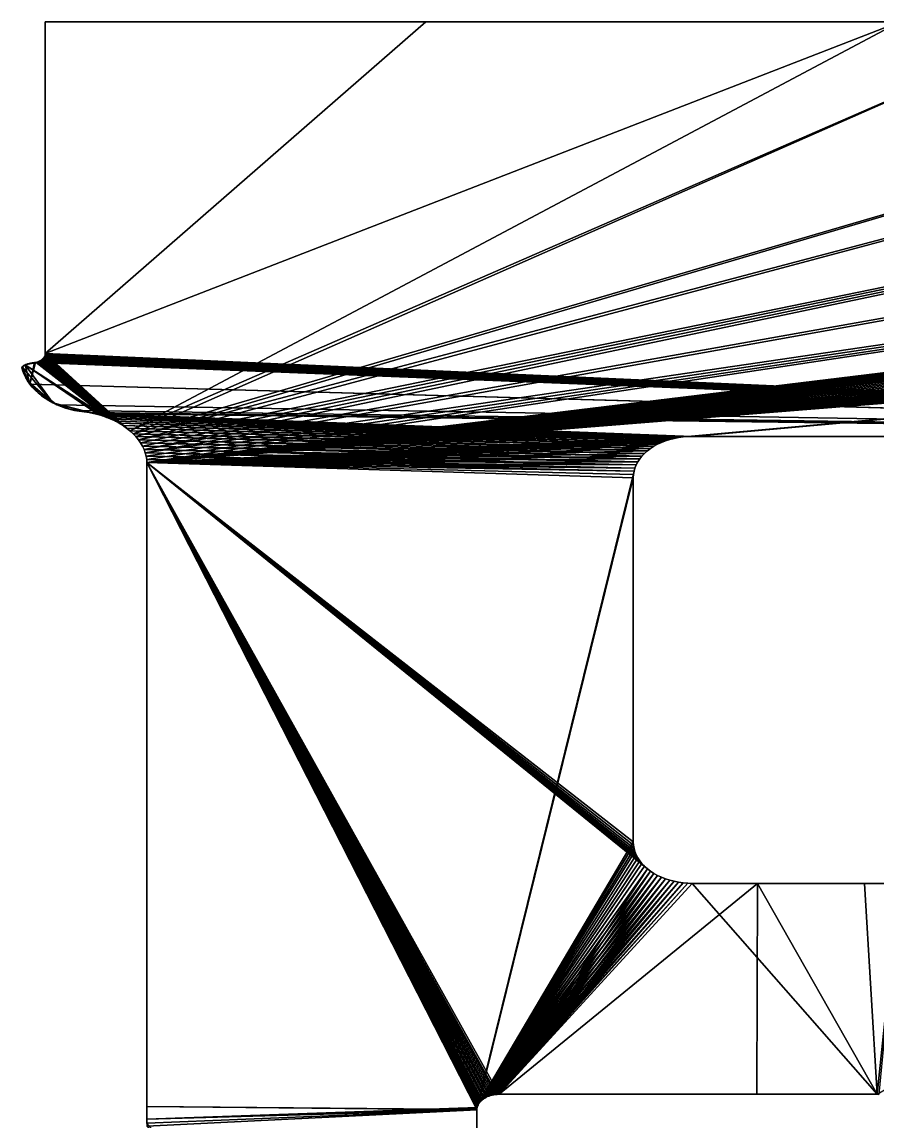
# Model space of a CAD drawing. Extents: x -56 to 56, y -42 to 42.
# Drawn here: x -26.72 to 0.01, y 8.03 to 42.4 of the extents above; entities that cross this region are included whole.
import ezdxf

# ---------------------------------------------------------------- set-up
doc = ezdxf.new("R2010")
doc.units = 0

msp = doc.modelspace()

# ---------------------------------------------------------------- linework, layer by layer
for points in [[(-14.102, 42.4, 13), (-25.993, 42.4, 13), (-25.993, 42.4, 16)], [(-14.102, 42.4, 13), (-25.993, 42.4, 16), (-14.102, 42.4, 16)], [(-25.993, 42.4, 16), (-25.993, 42.4, 13), (-25.993, 32.032, 13)], [(-25.993, 42.4, 16), (-25.993, 32.032, 13), (-25.993, 32.032, 16)], [(-25.993, 32.032, 13), (-25.993, 42.4, 13), (-14.102, 42.4, 13)], [(-25.993, 32.032, 13), (-14.102, 42.4, 13), (0.718, 42.4, 13)], [(32.467, 29.437, 13), (-25.993, 32.032, 13), (0.718, 42.4, 13)], [(-14.102, 42.4, 16), (-25.993, 42.4, 16), (-25.993, 32.032, 16)], [(0.718, 42.4, 16), (-14.102, 42.4, 16), (-25.993, 32.032, 16)], [(0.718, 42.4, 16), (-25.993, 32.032, 16), (-23.347, 29.613, 16)], [(5.998, 42.4, 16), (0.718, 42.4, 16), (-23.347, 29.613, 16)], [(5.998, 42.4, 16), (-23.347, 29.613, 16), (-23.25, 29.524, 16)], [(20.818, 42.4, 16), (5.998, 42.4, 16), (-23.25, 29.524, 16)], [(20.818, 42.4, 16), (-23.25, 29.524, 16), (-23.163, 29.431, 16)], [(25.843, 42.4, 16), (20.818, 42.4, 16), (-23.163, 29.431, 16)], [(25.843, 42.4, 16), (-23.163, 29.431, 16), (-23.084, 29.334, 16)], [(40.663, 42.4, 16), (25.843, 42.4, 16), (-23.084, 29.334, 16)], [(40.663, 42.4, 16), (-23.084, 29.334, 16), (-23.015, 29.235, 16)], [(40.663, 42.4, 16), (-23.015, 29.235, 16), (-22.955, 29.134, 16)], [(40.663, 42.4, 16), (-22.955, 29.134, 16), (-22.906, 29.031, 16)], [(51.718, 42.314, 16), (40.663, 42.4, 16), (-22.906, 29.031, 16)], [(51.718, 42.314, 16), (-22.906, 29.031, 16), (-22.868, 28.928, 16)], [(55.4, 40.436, 16), (51.718, 42.314, 16), (-22.868, 28.928, 16)], [(-14.102, 42.4, 16), (0.718, 42.4, 16), (0.718, 42.4, 13)], [(-14.102, 42.4, 16), (0.718, 42.4, 13), (-14.102, 42.4, 13)], [(55.4, 40.436, 16), (-22.868, 28.928, 16), (-22.84, 28.824, 16)], [(55.4, 40.436, 16), (-22.84, 28.824, 16), (-22.823, 28.72, 16)], [(55.4, 40.436, 16), (-22.823, 28.72, 16), (-22.818, 28.618, 16)], [(49.553, 37.443, 16), (55.4, 40.436, 16), (-22.818, 28.618, 16)], [(49.407, 37.421, 16), (49.553, 37.443, 16), (-22.818, 28.618, 16)], [(49.265, 37.385, 16), (49.407, 37.421, 16), (-22.818, 28.618, 16)], [(49.126, 37.336, 16), (49.265, 37.385, 16), (-22.818, 28.618, 16)], [(48.993, 37.273, 16), (49.126, 37.336, 16), (-22.818, 28.618, 16)], [(48.867, 37.197, 16), (48.993, 37.273, 16), (-22.818, 28.618, 16)], [(48.748, 37.11, 16), (48.867, 37.197, 16), (-22.818, 28.618, 16)], [(48.639, 37.011, 16), (48.748, 37.11, 16), (-22.818, 28.618, 16)], [(48.54, 36.902, 16), (48.639, 37.011, 16), (-22.818, 28.618, 16)], [(48.453, 36.783, 16), (48.54, 36.902, 16), (-22.818, 28.618, 16)], [(48.377, 36.657, 16), (48.453, 36.783, 16), (-22.818, 28.618, 16)], [(48.314, 36.524, 16), (48.377, 36.657, 16), (-22.818, 28.618, 16)], [(48.265, 36.385, 16), (48.314, 36.524, 16), (-22.818, 28.618, 16)], [(48.229, 36.243, 16), (48.265, 36.385, 16), (-22.818, 28.618, 16)], [(48.207, 36.097, 16), (48.229, 36.243, 16), (-22.818, 28.618, 16)], [(48.2, 35.95, 16), (48.207, 36.097, 16), (-22.818, 28.618, 16)], [(48.207, 35.803, 16), (48.2, 35.95, 16), (-22.818, 28.618, 16)], [(48.229, 35.657, 16), (48.207, 35.803, 16), (-22.818, 28.618, 16)], [(48.265, 35.515, 16), (48.229, 35.657, 16), (-22.818, 28.618, 16)], [(48.314, 35.376, 16), (48.265, 35.515, 16), (-22.818, 28.618, 16)], [(48.377, 35.243, 16), (48.314, 35.376, 16), (-22.818, 28.618, 16)], [(48.453, 35.117, 16), (48.377, 35.243, 16), (-22.818, 28.618, 16)], [(48.54, 34.998, 16), (48.453, 35.117, 16), (-22.818, 28.618, 16)], [(48.639, 34.889, 16), (48.54, 34.998, 16), (-22.818, 28.618, 16)], [(48.748, 34.79, 16), (48.639, 34.889, 16), (-22.818, 28.618, 16)], [(48.867, 34.703, 16), (48.748, 34.79, 16), (-22.818, 28.618, 16)], [(48.993, 34.627, 16), (48.867, 34.703, 16), (-22.818, 28.618, 16)], [(49.126, 34.564, 16), (48.993, 34.627, 16), (-22.818, 28.618, 16)], [(49.265, 34.515, 16), (49.126, 34.564, 16), (-22.818, 28.618, 16)], [(49.407, 34.479, 16), (49.265, 34.515, 16), (-22.818, 28.618, 16)], [(49.553, 34.457, 16), (49.407, 34.479, 16), (-22.818, 28.618, 16)], [(49.7, 34.45, 16), (49.553, 34.457, 16), (-22.818, 28.618, 16)], [(49.847, 34.457, 16), (49.7, 34.45, 16), (-22.818, 28.618, 16)], [(49.847, 34.457, 16), (-22.818, 28.618, 16), (-5.911, 29.437, 16)], [(49.847, 34.457, 16), (-5.911, 29.437, 16), (-5.766, 29.441, 16)], [(49.847, 34.457, 16), (-5.766, 29.441, 16), (32.322, 29.441, 16)], [(-26.002, 31.978, 13), (-26.008, 31.96, 13), (-26.008, 31.96, 16)], [(-26.002, 31.978, 13), (-26.008, 31.96, 16), (-26.002, 31.978, 16)], [(32.467, 29.437, 13), (-26.008, 31.96, 13), (-26.002, 31.978, 13)], [(-26.002, 31.978, 16), (-26.008, 31.96, 16), (-23.347, 29.613, 16)], [(-25.997, 31.996, 13), (-26.002, 31.978, 13), (-26.002, 31.978, 16)], [(-25.997, 31.996, 13), (-26.002, 31.978, 16), (-25.997, 31.996, 16)], [(32.467, 29.437, 13), (-26.002, 31.978, 13), (-25.997, 31.996, 13)], [(-25.997, 31.996, 16), (-26.002, 31.978, 16), (-23.347, 29.613, 16)], [(-25.994, 32.014, 13), (-25.997, 31.996, 13), (-25.997, 31.996, 16)], [(-25.994, 32.014, 13), (-25.997, 31.996, 16), (-25.994, 32.014, 16)], [(32.467, 29.437, 13), (-25.997, 31.996, 13), (-25.994, 32.014, 13)], [(-25.994, 32.014, 16), (-25.997, 31.996, 16), (-23.347, 29.613, 16)], [(-25.993, 32.032, 13), (-25.994, 32.014, 13), (-25.994, 32.014, 16)], [(-25.993, 32.032, 13), (-25.994, 32.014, 16), (-25.993, 32.032, 16)], [(32.467, 29.437, 13), (-25.994, 32.014, 13), (-25.993, 32.032, 13)], [(-25.993, 32.032, 16), (-25.994, 32.014, 16), (-23.347, 29.613, 16)], [(-26.717, 31.61, 13), (-26.685, 31.644, 13), (-26.627, 31.677, 13)], [(-26.478, 31.075, 13), (-26.717, 31.61, 13), (-26.627, 31.677, 13)], [(-26.627, 31.677, 16), (-26.685, 31.644, 16), (-26.717, 31.61, 16)], [(-26.627, 31.677, 16), (-26.717, 31.61, 16), (-25.758, 30.491, 16)], [(-26.717, 31.61, 13), (-26.705, 31.627, 13), (-26.685, 31.644, 13)], [(-26.685, 31.644, 16), (-26.705, 31.627, 16), (-26.717, 31.61, 16)], [(-26.717, 31.61, 13), (-26.712, 31.619, 13), (-26.705, 31.627, 13)], [(-26.705, 31.627, 16), (-26.712, 31.619, 16), (-26.717, 31.61, 16)], [(-26.705, 31.627, 13), (-26.712, 31.619, 13), (-26.712, 31.619, 16)], [(-26.705, 31.627, 13), (-26.712, 31.619, 16), (-26.705, 31.627, 16)], [(-26.705, 31.627, 13), (-26.696, 31.636, 13), (-26.685, 31.644, 13)], [(-26.685, 31.644, 16), (-26.696, 31.636, 16), (-26.705, 31.627, 16)], [(-26.696, 31.636, 13), (-26.705, 31.627, 13), (-26.705, 31.627, 16)], [(-26.696, 31.636, 13), (-26.705, 31.627, 16), (-26.696, 31.636, 16)], [(-26.685, 31.644, 13), (-26.696, 31.636, 13), (-26.696, 31.636, 16)], [(-26.685, 31.644, 13), (-26.696, 31.636, 16), (-26.685, 31.644, 16)], [(-26.685, 31.644, 13), (-26.659, 31.661, 13), (-26.627, 31.677, 13)], [(-26.627, 31.677, 16), (-26.659, 31.661, 16), (-26.685, 31.644, 16)], [(-26.685, 31.644, 13), (-26.673, 31.652, 13), (-26.659, 31.661, 13)], [(-26.659, 31.661, 16), (-26.673, 31.652, 16), (-26.685, 31.644, 16)], [(-26.673, 31.652, 13), (-26.685, 31.644, 13), (-26.685, 31.644, 16)], [(-26.673, 31.652, 13), (-26.685, 31.644, 16), (-26.673, 31.652, 16)], [(-26.659, 31.661, 13), (-26.673, 31.652, 13), (-26.673, 31.652, 16)], [(-26.659, 31.661, 13), (-26.673, 31.652, 16), (-26.659, 31.661, 16)], [(-26.659, 31.661, 13), (-26.643, 31.669, 13), (-26.627, 31.677, 13)], [(-26.627, 31.677, 16), (-26.643, 31.669, 16), (-26.659, 31.661, 16)], [(-26.643, 31.669, 13), (-26.659, 31.661, 13), (-26.659, 31.661, 16)], [(-26.643, 31.669, 13), (-26.659, 31.661, 16), (-26.643, 31.669, 16)], [(-26.627, 31.677, 13), (-26.643, 31.669, 13), (-26.643, 31.669, 16)], [(-26.627, 31.677, 13), (-26.643, 31.669, 16), (-26.627, 31.677, 16)], [(-26.279, 31.755, 16), (-26.304, 31.75, 16), (-26.627, 31.677, 16)], [(-26.279, 31.755, 16), (-26.627, 31.677, 16), (-24.066, 30.035, 16)], [(-26.304, 31.75, 16), (-26.329, 31.746, 16), (-26.627, 31.677, 16)], [(-26.627, 31.677, 13), (-26.452, 31.728, 13), (-26.329, 31.746, 13)], [(-26.478, 31.075, 13), (-26.627, 31.677, 13), (-26.329, 31.746, 13)], [(-26.329, 31.746, 16), (-26.452, 31.728, 16), (-26.627, 31.677, 16)], [(-26.627, 31.677, 13), (-26.547, 31.705, 13), (-26.452, 31.728, 13)], [(-26.452, 31.728, 16), (-26.547, 31.705, 16), (-26.627, 31.677, 16)], [(-26.627, 31.677, 13), (-26.589, 31.692, 13), (-26.547, 31.705, 13)], [(-26.547, 31.705, 16), (-26.589, 31.692, 16), (-26.627, 31.677, 16)], [(-26.627, 31.677, 13), (-26.608, 31.684, 13), (-26.589, 31.692, 13)], [(-26.589, 31.692, 16), (-26.608, 31.684, 16), (-26.627, 31.677, 16)], [(-26.608, 31.684, 13), (-26.627, 31.677, 13), (-26.627, 31.677, 16)], [(-26.608, 31.684, 13), (-26.627, 31.677, 16), (-26.608, 31.684, 16)], [(-26.627, 31.677, 16), (-25.758, 30.491, 16), (-24.341, 30.124, 16)], [(-26.627, 31.677, 16), (-24.341, 30.124, 16), (-24.202, 30.083, 16)], [(-26.627, 31.677, 16), (-24.202, 30.083, 16), (-24.066, 30.035, 16)], [(-26.589, 31.692, 13), (-26.608, 31.684, 13), (-26.608, 31.684, 16)], [(-26.589, 31.692, 13), (-26.608, 31.684, 16), (-26.589, 31.692, 16)], [(-26.589, 31.692, 13), (-26.568, 31.699, 13), (-26.547, 31.705, 13)], [(-26.547, 31.705, 16), (-26.568, 31.699, 16), (-26.589, 31.692, 16)], [(-26.568, 31.699, 13), (-26.589, 31.692, 13), (-26.589, 31.692, 16)], [(-26.568, 31.699, 13), (-26.589, 31.692, 16), (-26.568, 31.699, 16)], [(-26.547, 31.705, 13), (-26.568, 31.699, 13), (-26.568, 31.699, 16)], [(-26.547, 31.705, 13), (-26.568, 31.699, 16), (-26.547, 31.705, 16)], [(-26.547, 31.705, 13), (-26.501, 31.718, 13), (-26.452, 31.728, 13)], [(-26.452, 31.728, 16), (-26.501, 31.718, 16), (-26.547, 31.705, 16)], [(-26.547, 31.705, 13), (-26.524, 31.712, 13), (-26.501, 31.718, 13)], [(-26.501, 31.718, 16), (-26.524, 31.712, 16), (-26.547, 31.705, 16)], [(-26.524, 31.712, 13), (-26.547, 31.705, 13), (-26.547, 31.705, 16)], [(-26.524, 31.712, 13), (-26.547, 31.705, 16), (-26.524, 31.712, 16)], [(-26.501, 31.718, 13), (-26.524, 31.712, 13), (-26.524, 31.712, 16)], [(-26.501, 31.718, 13), (-26.524, 31.712, 16), (-26.501, 31.718, 16)], [(-26.501, 31.718, 13), (-26.477, 31.723, 13), (-26.452, 31.728, 13)], [(-26.452, 31.728, 16), (-26.477, 31.723, 16), (-26.501, 31.718, 16)], [(-26.477, 31.723, 13), (-26.501, 31.718, 13), (-26.501, 31.718, 16)], [(-26.477, 31.723, 13), (-26.501, 31.718, 16), (-26.477, 31.723, 16)], [(-26.478, 31.075, 13), (-26.329, 31.746, 13), (-26.304, 31.75, 13)], [(32.467, 29.437, 13), (-26.478, 31.075, 13), (-26.304, 31.75, 13)], [(-26.452, 31.728, 13), (-26.477, 31.723, 13), (-26.477, 31.723, 16)], [(-26.452, 31.728, 13), (-26.477, 31.723, 16), (-26.452, 31.728, 16)], [(-26.452, 31.728, 13), (-26.402, 31.736, 13), (-26.329, 31.746, 13)], [(-26.329, 31.746, 16), (-26.402, 31.736, 16), (-26.452, 31.728, 16)], [(-26.452, 31.728, 13), (-26.428, 31.732, 13), (-26.402, 31.736, 13)], [(-26.402, 31.736, 16), (-26.428, 31.732, 16), (-26.452, 31.728, 16)], [(-26.428, 31.732, 13), (-26.452, 31.728, 13), (-26.452, 31.728, 16)], [(-26.428, 31.732, 13), (-26.452, 31.728, 16), (-26.428, 31.732, 16)], [(-26.402, 31.736, 13), (-26.428, 31.732, 13), (-26.428, 31.732, 16)], [(-26.402, 31.736, 13), (-26.428, 31.732, 16), (-26.402, 31.736, 16)], [(-26.402, 31.736, 16), (-26.329, 31.746, 16), (-26.329, 31.746, 13)], [(-26.402, 31.736, 16), (-26.329, 31.746, 13), (-26.402, 31.736, 13)], [(-26.304, 31.75, 13), (-26.329, 31.746, 13), (-26.329, 31.746, 16)], [(-26.304, 31.75, 13), (-26.329, 31.746, 16), (-26.304, 31.75, 16)], [(-26.279, 31.755, 13), (-26.304, 31.75, 13), (-26.304, 31.75, 16)], [(-26.279, 31.755, 13), (-26.304, 31.75, 16), (-26.279, 31.755, 16)], [(32.467, 29.437, 13), (-26.304, 31.75, 13), (-26.279, 31.755, 13)], [(-26.255, 31.762, 13), (-26.279, 31.755, 13), (-26.279, 31.755, 16)], [(-26.255, 31.762, 13), (-26.279, 31.755, 16), (-26.255, 31.762, 16)], [(32.467, 29.437, 13), (-26.279, 31.755, 13), (-26.255, 31.762, 13)], [(-26.255, 31.762, 16), (-26.279, 31.755, 16), (-23.933, 29.98, 16)], [(-26.279, 31.755, 16), (-24.066, 30.035, 16), (-23.933, 29.98, 16)], [(-26.23, 31.77, 13), (-26.255, 31.762, 13), (-26.255, 31.762, 16)], [(-26.23, 31.77, 13), (-26.255, 31.762, 16), (-26.23, 31.77, 16)], [(32.467, 29.437, 13), (-26.255, 31.762, 13), (-26.23, 31.77, 13)], [(-26.23, 31.77, 16), (-26.255, 31.762, 16), (-23.804, 29.919, 16)], [(-26.255, 31.762, 16), (-23.933, 29.98, 16), (-23.804, 29.919, 16)], [(-26.207, 31.779, 13), (-26.23, 31.77, 13), (-26.23, 31.77, 16)], [(-26.207, 31.779, 13), (-26.23, 31.77, 16), (-26.207, 31.779, 16)], [(32.467, 29.437, 13), (-26.23, 31.77, 13), (-26.207, 31.779, 13)], [(-26.207, 31.779, 16), (-26.23, 31.77, 16), (-23.68, 29.851, 16)], [(-26.23, 31.77, 16), (-23.804, 29.919, 16), (-23.68, 29.851, 16)], [(-26.184, 31.79, 13), (-26.207, 31.779, 13), (-26.207, 31.779, 16)], [(-26.184, 31.79, 13), (-26.207, 31.779, 16), (-26.184, 31.79, 16)], [(32.467, 29.437, 13), (-26.207, 31.779, 13), (-26.184, 31.79, 13)], [(-26.184, 31.79, 16), (-26.207, 31.779, 16), (-23.562, 29.777, 16)], [(-26.207, 31.779, 16), (-23.68, 29.851, 16), (-23.562, 29.777, 16)], [(-26.161, 31.801, 13), (-26.184, 31.79, 13), (-26.184, 31.79, 16)], [(-26.161, 31.801, 13), (-26.184, 31.79, 16), (-26.161, 31.801, 16)], [(32.467, 29.437, 13), (-26.184, 31.79, 13), (-26.161, 31.801, 13)], [(-26.161, 31.801, 16), (-26.184, 31.79, 16), (-23.451, 29.697, 16)], [(-26.184, 31.79, 16), (-23.562, 29.777, 16), (-23.451, 29.697, 16)], [(-26.14, 31.814, 13), (-26.161, 31.801, 13), (-26.161, 31.801, 16)], [(-26.14, 31.814, 13), (-26.161, 31.801, 16), (-26.14, 31.814, 16)], [(32.467, 29.437, 13), (-26.161, 31.801, 13), (-26.14, 31.814, 13)], [(-26.14, 31.814, 16), (-26.161, 31.801, 16), (-23.451, 29.697, 16)], [(-26.12, 31.827, 13), (-26.14, 31.814, 13), (-26.14, 31.814, 16)], [(-26.12, 31.827, 13), (-26.14, 31.814, 16), (-26.12, 31.827, 16)], [(32.467, 29.437, 13), (-26.14, 31.814, 13), (-26.12, 31.827, 13)], [(-26.12, 31.827, 16), (-26.14, 31.814, 16), (-23.451, 29.697, 16)], [(-26.101, 31.841, 13), (-26.12, 31.827, 13), (-26.12, 31.827, 16)], [(-26.101, 31.841, 13), (-26.12, 31.827, 16), (-26.101, 31.841, 16)], [(32.467, 29.437, 13), (-26.12, 31.827, 13), (-26.101, 31.841, 13)], [(-26.101, 31.841, 16), (-26.12, 31.827, 16), (-23.451, 29.697, 16)], [(-26.083, 31.857, 13), (-26.101, 31.841, 13), (-26.101, 31.841, 16)], [(-26.083, 31.857, 13), (-26.101, 31.841, 16), (-26.083, 31.857, 16)], [(32.467, 29.437, 13), (-26.101, 31.841, 13), (-26.083, 31.857, 13)], [(-26.083, 31.857, 16), (-26.101, 31.841, 16), (-23.451, 29.697, 16)], [(-26.067, 31.872, 13), (-26.083, 31.857, 13), (-26.083, 31.857, 16)], [(-26.067, 31.872, 13), (-26.083, 31.857, 16), (-26.067, 31.872, 16)], [(32.467, 29.437, 13), (-26.083, 31.857, 13), (-26.067, 31.872, 13)], [(-26.067, 31.872, 16), (-26.083, 31.857, 16), (-23.347, 29.613, 16)], [(-26.083, 31.857, 16), (-23.451, 29.697, 16), (-23.347, 29.613, 16)], [(-26.052, 31.889, 13), (-26.067, 31.872, 13), (-26.067, 31.872, 16)], [(-26.052, 31.889, 13), (-26.067, 31.872, 16), (-26.052, 31.889, 16)], [(32.467, 29.437, 13), (-26.067, 31.872, 13), (-26.052, 31.889, 13)], [(-26.052, 31.889, 16), (-26.067, 31.872, 16), (-23.347, 29.613, 16)], [(-26.038, 31.906, 13), (-26.052, 31.889, 13), (-26.052, 31.889, 16)], [(-26.038, 31.906, 13), (-26.052, 31.889, 16), (-26.038, 31.906, 16)], [(32.467, 29.437, 13), (-26.052, 31.889, 13), (-26.038, 31.906, 13)], [(-26.038, 31.906, 16), (-26.052, 31.889, 16), (-23.347, 29.613, 16)], [(-26.027, 31.924, 13), (-26.038, 31.906, 13), (-26.038, 31.906, 16)], [(-26.027, 31.924, 13), (-26.038, 31.906, 16), (-26.027, 31.924, 16)], [(32.467, 29.437, 13), (-26.038, 31.906, 13), (-26.027, 31.924, 13)], [(-26.027, 31.924, 16), (-26.038, 31.906, 16), (-23.347, 29.613, 16)], [(-26.016, 31.941, 13), (-26.027, 31.924, 13), (-26.027, 31.924, 16)], [(-26.016, 31.941, 13), (-26.027, 31.924, 16), (-26.016, 31.941, 16)], [(32.467, 29.437, 13), (-26.027, 31.924, 13), (-26.016, 31.941, 13)], [(-26.016, 31.941, 16), (-26.027, 31.924, 16), (-23.347, 29.613, 16)], [(-26.008, 31.96, 13), (-26.016, 31.941, 13), (-26.016, 31.941, 16)], [(-26.008, 31.96, 13), (-26.016, 31.941, 16), (-26.008, 31.96, 16)], [(32.467, 29.437, 13), (-26.016, 31.941, 13), (-26.008, 31.96, 13)], [(-26.008, 31.96, 16), (-26.016, 31.941, 16), (-23.347, 29.613, 16)], [(-26.722, 31.594, 13), (-26.721, 31.602, 13), (-26.717, 31.61, 13)], [(-26.694, 31.482, 13), (-26.722, 31.594, 13), (-26.717, 31.61, 13)], [(-26.717, 31.61, 16), (-26.721, 31.602, 16), (-26.722, 31.586, 16)], [(-26.717, 31.61, 16), (-26.722, 31.586, 16), (-26.547, 31.174, 16)], [(-26.721, 31.602, 13), (-26.722, 31.594, 13), (-26.722, 31.594, 16)], [(-26.721, 31.602, 13), (-26.722, 31.594, 16), (-26.721, 31.602, 16)], [(-26.721, 31.602, 16), (-26.722, 31.594, 16), (-26.722, 31.586, 16)], [(-26.722, 31.586, 16), (-26.722, 31.594, 16), (-26.722, 31.594, 13)], [(-26.722, 31.586, 16), (-26.722, 31.594, 13), (-26.722, 31.586, 13)], [(-26.694, 31.482, 13), (-26.722, 31.586, 13), (-26.722, 31.594, 13)], [(-26.722, 31.586, 13), (-26.694, 31.482, 13), (-26.694, 31.482, 16)], [(-26.722, 31.586, 13), (-26.694, 31.482, 16), (-26.722, 31.586, 16)], [(-26.722, 31.586, 16), (-26.694, 31.482, 16), (-26.656, 31.378, 16)], [(-26.722, 31.586, 16), (-26.656, 31.378, 16), (-26.547, 31.174, 16)], [(-26.717, 31.61, 13), (-26.721, 31.602, 13), (-26.721, 31.602, 16)], [(-26.717, 31.61, 13), (-26.721, 31.602, 16), (-26.717, 31.61, 16)], [(-26.712, 31.619, 13), (-26.717, 31.61, 13), (-26.717, 31.61, 16)], [(-26.712, 31.619, 13), (-26.717, 31.61, 16), (-26.712, 31.619, 16)], [(-26.478, 31.075, 13), (-26.694, 31.482, 13), (-26.717, 31.61, 13)], [(-26.717, 31.61, 16), (-26.547, 31.174, 16), (-25.758, 30.491, 16)], [(-26.694, 31.482, 13), (-26.656, 31.378, 13), (-26.656, 31.378, 16)], [(-26.694, 31.482, 13), (-26.656, 31.378, 16), (-26.694, 31.482, 16)], [(-26.607, 31.276, 13), (-26.656, 31.378, 13), (-26.694, 31.482, 13)], [(-26.478, 31.075, 13), (-26.607, 31.276, 13), (-26.694, 31.482, 13)], [(-26.656, 31.378, 13), (-26.607, 31.276, 13), (-26.607, 31.276, 16)], [(-26.656, 31.378, 13), (-26.607, 31.276, 16), (-26.656, 31.378, 16)], [(-26.656, 31.378, 16), (-26.607, 31.276, 16), (-26.547, 31.174, 16)], [(-26.607, 31.276, 13), (-26.547, 31.174, 13), (-26.547, 31.174, 16)], [(-26.607, 31.276, 13), (-26.547, 31.174, 16), (-26.607, 31.276, 16)], [(-26.478, 31.075, 13), (-26.547, 31.174, 13), (-26.607, 31.276, 13)], [(-26.547, 31.174, 13), (-26.478, 31.075, 13), (-26.478, 31.075, 16)], [(-26.547, 31.174, 13), (-26.478, 31.075, 16), (-26.547, 31.174, 16)], [(-26.547, 31.174, 16), (-26.478, 31.075, 16), (-26.399, 30.979, 16)], [(-26.547, 31.174, 16), (-26.399, 30.979, 16), (-26.215, 30.797, 16)], [(-26.547, 31.174, 16), (-26.215, 30.797, 16), (-25.758, 30.491, 16)], [(-26.478, 31.075, 13), (-26.399, 30.979, 13), (-26.399, 30.979, 16)], [(-26.478, 31.075, 13), (-26.399, 30.979, 16), (-26.478, 31.075, 16)], [(-26.311, 30.886, 13), (-26.399, 30.979, 13), (-26.478, 31.075, 13)], [(-26.111, 30.713, 13), (-26.311, 30.886, 13), (-26.478, 31.075, 13)], [(-25.629, 30.429, 13), (-26.111, 30.713, 13), (-26.478, 31.075, 13)], [(32.322, 29.441, 13), (-25.629, 30.429, 13), (-26.478, 31.075, 13)], [(32.467, 29.437, 13), (32.322, 29.441, 13), (-26.478, 31.075, 13)], [(-26.399, 30.979, 13), (-26.311, 30.886, 13), (-26.311, 30.886, 16)], [(-26.399, 30.979, 13), (-26.311, 30.886, 16), (-26.399, 30.979, 16)], [(-26.399, 30.979, 16), (-26.311, 30.886, 16), (-26.215, 30.797, 16)], [(-26.311, 30.886, 13), (-26.215, 30.797, 13), (-26.215, 30.797, 16)], [(-26.311, 30.886, 13), (-26.215, 30.797, 16), (-26.311, 30.886, 16)], [(-26.111, 30.713, 13), (-26.215, 30.797, 13), (-26.311, 30.886, 13)], [(-26.215, 30.797, 13), (-26.111, 30.713, 13), (-26.111, 30.713, 16)], [(-26.215, 30.797, 13), (-26.111, 30.713, 16), (-26.215, 30.797, 16)], [(-26.215, 30.797, 16), (-26.111, 30.713, 16), (-26, 30.633, 16)], [(-26.215, 30.797, 16), (-26, 30.633, 16), (-25.758, 30.491, 16)], [(-26.111, 30.713, 13), (-26, 30.633, 13), (-26, 30.633, 16)], [(-26.111, 30.713, 13), (-26, 30.633, 16), (-26.111, 30.713, 16)], [(-25.882, 30.559, 13), (-26, 30.633, 13), (-26.111, 30.713, 13)], [(-25.629, 30.429, 13), (-25.882, 30.559, 13), (-26.111, 30.713, 13)], [(-26, 30.633, 16), (-26, 30.633, 13), (-25.882, 30.559, 13)], [(-26, 30.633, 16), (-25.882, 30.559, 13), (-25.882, 30.559, 16)], [(-26, 30.633, 16), (-25.882, 30.559, 16), (-25.758, 30.491, 16)], [(-25.882, 30.559, 16), (-25.882, 30.559, 13), (-25.758, 30.491, 13)], [(-25.882, 30.559, 16), (-25.758, 30.491, 13), (-25.758, 30.491, 16)], [(-25.629, 30.429, 13), (-25.758, 30.491, 13), (-25.882, 30.559, 13)], [(-25.758, 30.491, 16), (-25.758, 30.491, 13), (-25.629, 30.429, 13)], [(-25.758, 30.491, 16), (-25.629, 30.429, 13), (-25.629, 30.429, 16)], [(-25.758, 30.491, 16), (-25.629, 30.429, 16), (-25.496, 30.374, 16)], [(-25.758, 30.491, 16), (-25.496, 30.374, 16), (-25.22, 30.286, 16)], [(-25.758, 30.491, 16), (-25.22, 30.286, 16), (-24.624, 30.182, 16)], [(-25.758, 30.491, 16), (-24.624, 30.182, 16), (-24.482, 30.157, 16)], [(-25.758, 30.491, 16), (-24.482, 30.157, 16), (-24.341, 30.124, 16)], [(-25.629, 30.429, 16), (-25.629, 30.429, 13), (-25.496, 30.374, 13)], [(-25.629, 30.429, 16), (-25.496, 30.374, 13), (-25.496, 30.374, 16)], [(-25.36, 30.327, 13), (-25.496, 30.374, 13), (-25.629, 30.429, 13)], [(-25.08, 30.253, 13), (-25.36, 30.327, 13), (-25.629, 30.429, 13)], [(32.322, 29.441, 13), (-25.08, 30.253, 13), (-25.629, 30.429, 13)], [(-25.496, 30.374, 16), (-25.496, 30.374, 13), (-25.36, 30.327, 13)], [(-25.496, 30.374, 16), (-25.36, 30.327, 13), (-25.36, 30.327, 16)], [(-25.496, 30.374, 16), (-25.36, 30.327, 16), (-25.22, 30.286, 16)], [(-25.36, 30.327, 16), (-25.36, 30.327, 13), (-25.22, 30.286, 13)], [(-25.36, 30.327, 16), (-25.22, 30.286, 13), (-25.22, 30.286, 16)], [(-25.08, 30.253, 13), (-25.22, 30.286, 13), (-25.36, 30.327, 13)], [(-25.22, 30.286, 16), (-25.22, 30.286, 13), (-25.08, 30.253, 13)], [(-25.22, 30.286, 16), (-25.08, 30.253, 13), (-25.08, 30.253, 16)], [(-25.22, 30.286, 16), (-25.08, 30.253, 16), (-24.938, 30.228, 16)], [(-25.22, 30.286, 16), (-24.938, 30.228, 16), (-24.624, 30.182, 16)], [(-24.938, 30.228, 13), (-24.938, 30.228, 16), (-25.08, 30.253, 16)], [(-24.938, 30.228, 13), (-25.08, 30.253, 16), (-25.08, 30.253, 13)], [(-24.624, 30.182, 13), (-24.938, 30.228, 13), (-25.08, 30.253, 13)], [(32.322, 29.441, 13), (-24.624, 30.182, 13), (-25.08, 30.253, 13)], [(-24.624, 30.182, 13), (-24.624, 30.182, 16), (-24.938, 30.228, 16)], [(-24.624, 30.182, 13), (-24.938, 30.228, 16), (-24.938, 30.228, 13)], [(-24.624, 30.182, 16), (-24.624, 30.182, 13), (-24.482, 30.157, 13)], [(-24.624, 30.182, 16), (-24.482, 30.157, 13), (-24.482, 30.157, 16)], [(32.322, 29.441, 13), (-24.482, 30.157, 13), (-24.624, 30.182, 13)], [(-24.482, 30.157, 16), (-24.482, 30.157, 13), (-24.341, 30.124, 13)], [(-24.482, 30.157, 16), (-24.341, 30.124, 13), (-24.341, 30.124, 16)], [(-5.766, 29.441, 13), (-24.341, 30.124, 13), (-24.482, 30.157, 13)], [(32.322, 29.441, 13), (-5.766, 29.441, 13), (-24.482, 30.157, 13)], [(-24.341, 30.124, 16), (-24.341, 30.124, 13), (-24.202, 30.083, 13)], [(-24.341, 30.124, 16), (-24.202, 30.083, 13), (-24.202, 30.083, 16)], [(-5.911, 29.437, 13), (-24.202, 30.083, 13), (-24.341, 30.124, 13)], [(-5.766, 29.441, 13), (-5.911, 29.437, 13), (-24.341, 30.124, 13)], [(-24.202, 30.083, 16), (-24.202, 30.083, 13), (-24.066, 30.035, 13)], [(-24.202, 30.083, 16), (-24.066, 30.035, 13), (-24.066, 30.035, 16)], [(-6.055, 29.425, 13), (-24.066, 30.035, 13), (-24.202, 30.083, 13)], [(-5.911, 29.437, 13), (-6.055, 29.425, 13), (-24.202, 30.083, 13)], [(-24.066, 30.035, 16), (-24.066, 30.035, 13), (-23.933, 29.98, 13)], [(-24.066, 30.035, 16), (-23.933, 29.98, 13), (-23.933, 29.98, 16)], [(-6.197, 29.405, 13), (-23.933, 29.98, 13), (-24.066, 30.035, 13)], [(-6.055, 29.425, 13), (-6.197, 29.405, 13), (-24.066, 30.035, 13)], [(-23.933, 29.98, 16), (-23.933, 29.98, 13), (-23.804, 29.919, 13)], [(-6.336, 29.377, 13), (-23.804, 29.919, 13), (-23.933, 29.98, 13)], [(-6.197, 29.405, 13), (-6.336, 29.377, 13), (-23.933, 29.98, 13)], [(-23.933, 29.98, 16), (-23.804, 29.919, 13), (-23.804, 29.919, 16)], [(-23.804, 29.919, 16), (-23.804, 29.919, 13), (-23.68, 29.851, 13)], [(-23.804, 29.919, 16), (-23.68, 29.851, 13), (-23.68, 29.851, 16)], [(-6.472, 29.342, 13), (-23.68, 29.851, 13), (-23.804, 29.919, 13)], [(-6.336, 29.377, 13), (-6.472, 29.342, 13), (-23.804, 29.919, 13)], [(-23.68, 29.851, 16), (-23.68, 29.851, 13), (-23.562, 29.777, 13)], [(-23.68, 29.851, 16), (-23.562, 29.777, 13), (-23.562, 29.777, 16)], [(-6.604, 29.299, 13), (-23.562, 29.777, 13), (-23.68, 29.851, 13)], [(-6.472, 29.342, 13), (-6.604, 29.299, 13), (-23.68, 29.851, 13)], [(-23.562, 29.777, 13), (-23.451, 29.697, 13), (-23.451, 29.697, 16)], [(-23.562, 29.777, 13), (-23.451, 29.697, 16), (-23.562, 29.777, 16)], [(-6.731, 29.25, 13), (-23.451, 29.697, 13), (-23.562, 29.777, 13)], [(-6.604, 29.299, 13), (-6.731, 29.25, 13), (-23.562, 29.777, 13)], [(-23.451, 29.697, 13), (-23.347, 29.613, 13), (-23.347, 29.613, 16)], [(-23.451, 29.697, 13), (-23.347, 29.613, 16), (-23.451, 29.697, 16)], [(-6.851, 29.193, 13), (-23.347, 29.613, 13), (-23.451, 29.697, 13)], [(-6.731, 29.25, 13), (-6.851, 29.193, 13), (-23.451, 29.697, 13)], [(-23.347, 29.613, 13), (-23.25, 29.524, 13), (-23.25, 29.524, 16)], [(-23.347, 29.613, 13), (-23.25, 29.524, 16), (-23.347, 29.613, 16)], [(-6.965, 29.13, 13), (-23.25, 29.524, 13), (-23.347, 29.613, 13)], [(-6.851, 29.193, 13), (-6.965, 29.13, 13), (-23.347, 29.613, 13)], [(-23.25, 29.524, 13), (-23.163, 29.431, 13), (-23.163, 29.431, 16)], [(-23.25, 29.524, 13), (-23.163, 29.431, 16), (-23.25, 29.524, 16)], [(-7.071, 29.061, 13), (-23.163, 29.431, 13), (-23.25, 29.524, 13)], [(-6.965, 29.13, 13), (-7.071, 29.061, 13), (-23.25, 29.524, 13)], [(-23.163, 29.431, 13), (-23.084, 29.334, 13), (-23.084, 29.334, 16)], [(-23.163, 29.431, 13), (-23.084, 29.334, 16), (-23.163, 29.431, 16)], [(-7.17, 28.986, 13), (-23.084, 29.334, 13), (-23.163, 29.431, 13)], [(-7.071, 29.061, 13), (-7.17, 28.986, 13), (-23.163, 29.431, 13)], [(-23.084, 29.334, 13), (-23.015, 29.235, 13), (-23.015, 29.235, 16)], [(-23.084, 29.334, 13), (-23.015, 29.235, 16), (-23.084, 29.334, 16)], [(-7.259, 28.906, 13), (-23.015, 29.235, 13), (-23.084, 29.334, 13)], [(-7.17, 28.986, 13), (-7.259, 28.906, 13), (-23.084, 29.334, 13)], [(-23.015, 29.235, 13), (-22.955, 29.134, 13), (-22.955, 29.134, 16)], [(-23.015, 29.235, 13), (-22.955, 29.134, 16), (-23.015, 29.235, 16)], [(-7.34, 28.822, 13), (-22.955, 29.134, 13), (-23.015, 29.235, 13)], [(-7.259, 28.906, 13), (-7.34, 28.822, 13), (-23.015, 29.235, 13)], [(-22.818, 28.618, 16), (-6.055, 29.425, 16), (-5.911, 29.437, 16)], [(-22.818, 28.618, 16), (-6.197, 29.405, 16), (-6.055, 29.425, 16)], [(-22.818, 28.618, 16), (-6.336, 29.377, 16), (-6.197, 29.405, 16)], [(-22.818, 28.618, 16), (-6.472, 29.342, 16), (-6.336, 29.377, 16)], [(-22.818, 28.618, 16), (-6.604, 29.299, 16), (-6.472, 29.342, 16)], [(-22.818, 28.618, 16), (-6.731, 29.25, 16), (-6.604, 29.299, 16)], [(-22.818, 28.618, 16), (-6.851, 29.193, 16), (-6.731, 29.25, 16)], [(-6.731, 29.25, 13), (-6.731, 29.25, 16), (-6.851, 29.193, 16)], [(-6.731, 29.25, 13), (-6.851, 29.193, 16), (-6.851, 29.193, 13)], [(-6.604, 29.299, 13), (-6.604, 29.299, 16), (-6.731, 29.25, 16)], [(-6.604, 29.299, 13), (-6.731, 29.25, 16), (-6.731, 29.25, 13)], [(-6.472, 29.342, 13), (-6.472, 29.342, 16), (-6.604, 29.299, 16)], [(-6.472, 29.342, 13), (-6.604, 29.299, 16), (-6.604, 29.299, 13)], [(-6.336, 29.377, 13), (-6.336, 29.377, 16), (-6.472, 29.342, 16)], [(-6.336, 29.377, 13), (-6.472, 29.342, 16), (-6.472, 29.342, 13)], [(-6.197, 29.405, 13), (-6.197, 29.405, 16), (-6.336, 29.377, 16)], [(-6.197, 29.405, 13), (-6.336, 29.377, 16), (-6.336, 29.377, 13)], [(-6.055, 29.425, 13), (-6.055, 29.425, 16), (-6.197, 29.405, 16)], [(-6.055, 29.425, 13), (-6.197, 29.405, 16), (-6.197, 29.405, 13)], [(-5.911, 29.437, 13), (-5.911, 29.437, 16), (-6.055, 29.425, 16)], [(-5.911, 29.437, 13), (-6.055, 29.425, 16), (-6.055, 29.425, 13)], [(-5.766, 29.441, 13), (-5.766, 29.441, 16), (-5.911, 29.437, 16)], [(-5.766, 29.441, 13), (-5.911, 29.437, 16), (-5.911, 29.437, 13)], [(-5.766, 29.441, 16), (-5.766, 29.441, 13), (32.322, 29.441, 13)], [(-5.766, 29.441, 16), (32.322, 29.441, 13), (32.322, 29.441, 16)], [(-22.955, 29.134, 13), (-22.906, 29.031, 13), (-22.906, 29.031, 16)], [(-22.955, 29.134, 13), (-22.906, 29.031, 16), (-22.955, 29.134, 16)], [(-7.411, 28.733, 13), (-22.906, 29.031, 13), (-22.955, 29.134, 13)], [(-7.34, 28.822, 13), (-7.411, 28.733, 13), (-22.955, 29.134, 13)], [(-22.906, 29.031, 13), (-22.868, 28.928, 13), (-22.868, 28.928, 16)], [(-22.906, 29.031, 13), (-22.868, 28.928, 16), (-22.906, 29.031, 16)], [(-7.472, 28.64, 13), (-22.868, 28.928, 13), (-22.906, 29.031, 13)], [(-7.411, 28.733, 13), (-7.472, 28.64, 13), (-22.906, 29.031, 13)], [(-22.868, 28.928, 13), (-22.84, 28.824, 13), (-22.84, 28.824, 16)], [(-22.868, 28.928, 13), (-22.84, 28.824, 16), (-22.868, 28.928, 16)], [(-7.522, 28.545, 13), (-22.84, 28.824, 13), (-22.868, 28.928, 13)], [(-7.472, 28.64, 13), (-7.522, 28.545, 13), (-22.868, 28.928, 13)], [(-22.818, 28.618, 16), (-6.965, 29.13, 16), (-6.851, 29.193, 16)], [(-22.818, 28.618, 16), (-7.071, 29.061, 16), (-6.965, 29.13, 16)], [(-22.818, 28.618, 16), (-7.17, 28.986, 16), (-7.071, 29.061, 16)], [(-22.818, 28.618, 16), (-7.259, 28.906, 16), (-7.17, 28.986, 16)], [(-22.818, 28.618, 16), (-7.34, 28.822, 16), (-7.259, 28.906, 16)], [(-7.259, 28.906, 13), (-7.259, 28.906, 16), (-7.34, 28.822, 16)], [(-7.259, 28.906, 13), (-7.34, 28.822, 16), (-7.34, 28.822, 13)], [(-7.17, 28.986, 13), (-7.17, 28.986, 16), (-7.259, 28.906, 16)], [(-7.17, 28.986, 13), (-7.259, 28.906, 16), (-7.259, 28.906, 13)], [(-7.071, 29.061, 13), (-7.071, 29.061, 16), (-7.17, 28.986, 16)], [(-7.071, 29.061, 13), (-7.17, 28.986, 16), (-7.17, 28.986, 13)], [(-6.965, 29.13, 13), (-6.965, 29.13, 16), (-7.071, 29.061, 16)], [(-6.965, 29.13, 13), (-7.071, 29.061, 16), (-7.071, 29.061, 13)], [(-6.851, 29.193, 13), (-6.851, 29.193, 16), (-6.965, 29.13, 16)], [(-6.851, 29.193, 13), (-6.965, 29.13, 16), (-6.965, 29.13, 13)], [(-22.84, 28.824, 13), (-22.823, 28.72, 13), (-22.823, 28.72, 16)], [(-22.84, 28.824, 13), (-22.823, 28.72, 16), (-22.84, 28.824, 16)], [(-7.561, 28.447, 13), (-22.823, 28.72, 13), (-22.84, 28.824, 13)], [(-7.522, 28.545, 13), (-7.561, 28.447, 13), (-22.84, 28.824, 13)], [(-22.818, 28.618, 16), (-22.823, 28.72, 16), (-22.823, 28.72, 13)], [(-22.818, 28.618, 16), (-22.823, 28.72, 13), (-22.818, 28.618, 13)], [(-7.589, 28.347, 13), (-22.818, 28.618, 13), (-22.823, 28.72, 13)], [(-7.561, 28.447, 13), (-7.589, 28.347, 13), (-22.823, 28.72, 13)], [(-22.818, 28.618, 16), (-7.411, 28.733, 16), (-7.34, 28.822, 16)], [(-22.818, 28.618, 16), (-7.472, 28.64, 16), (-7.411, 28.733, 16)], [(-22.818, 28.618, 16), (-7.522, 28.545, 16), (-7.472, 28.64, 16)], [(-22.818, 8.484, 16), (-22.818, 28.618, 16), (-22.818, 28.618, 13)], [(-22.818, 8.091, 13), (-22.818, 8.484, 16), (-22.818, 28.618, 13)], [(-12.492, 8.453, 13), (-22.818, 8.091, 13), (-22.818, 28.618, 13)], [(-7.589, 28.347, 13), (-12.492, 8.453, 13), (-22.818, 28.618, 13)], [(-22.818, 28.618, 16), (-22.818, 8.484, 16), (-12.499, 8.389, 16)], [(-22.818, 28.618, 16), (-12.499, 8.389, 16), (-12.498, 8.415, 16)], [(-22.818, 28.618, 16), (-12.498, 8.415, 16), (-12.492, 8.453, 16)], [(-22.818, 28.618, 16), (-12.492, 8.453, 16), (-12.481, 8.491, 16)], [(-22.818, 28.618, 16), (-12.481, 8.491, 16), (-12.466, 8.527, 16)], [(-22.818, 28.618, 16), (-12.466, 8.527, 16), (-12.447, 8.563, 16)], [(-22.818, 28.618, 16), (-12.447, 8.563, 16), (-12.425, 8.598, 16)], [(-22.818, 28.618, 16), (-12.425, 8.598, 16), (-12.398, 8.631, 16)], [(-22.818, 28.618, 16), (-12.398, 8.631, 16), (-12.368, 8.663, 16)], [(-22.818, 28.618, 16), (-12.368, 8.663, 16), (-12.334, 8.693, 16)], [(-22.818, 28.618, 16), (-12.334, 8.693, 16), (-12.297, 8.721, 16)], [(-22.818, 28.618, 16), (-12.297, 8.721, 16), (-12.257, 8.747, 16)], [(-22.818, 28.618, 16), (-12.257, 8.747, 16), (-12.215, 8.77, 16)], [(-22.818, 28.618, 16), (-12.215, 8.77, 16), (-12.17, 8.792, 16)], [(-22.818, 28.618, 16), (-12.17, 8.792, 16), (-12.122, 8.81, 16)], [(-22.818, 28.618, 16), (-12.122, 8.81, 16), (-12.073, 8.826, 16)], [(-22.818, 28.618, 16), (-12.073, 8.826, 16), (-12.022, 8.839, 16)], [(-22.818, 28.618, 16), (-12.022, 8.839, 16), (-11.969, 8.85, 16)], [(-22.818, 28.618, 16), (-11.969, 8.85, 16), (-11.916, 8.857, 16)], [(-22.818, 28.618, 16), (-11.916, 8.857, 16), (-11.862, 8.862, 16)], [(-22.818, 28.618, 16), (-11.862, 8.862, 16), (-11.808, 8.863, 16)], [(-22.818, 28.618, 16), (-11.808, 8.863, 16), (-7.17, 15.916, 16)], [(-22.818, 28.618, 16), (-7.17, 15.916, 16), (-7.259, 15.996, 16)], [(-22.818, 28.618, 16), (-7.259, 15.996, 16), (-7.34, 16.08, 16)], [(-22.818, 28.618, 16), (-7.34, 16.08, 16), (-7.411, 16.169, 16)], [(-22.818, 28.618, 16), (-7.411, 16.169, 16), (-7.472, 16.261, 16)], [(-22.818, 28.618, 16), (-7.472, 16.261, 16), (-7.522, 16.357, 16)], [(-22.818, 28.618, 16), (-7.522, 16.357, 16), (-7.561, 16.455, 16)], [(-22.818, 28.618, 16), (-7.561, 16.455, 16), (-7.589, 16.555, 16)], [(-22.818, 28.618, 16), (-7.589, 16.555, 16), (-7.606, 16.656, 16)], [(-22.818, 28.618, 16), (-7.606, 16.656, 16), (-7.612, 16.757, 16)], [(-22.818, 28.618, 16), (-7.612, 16.757, 16), (-7.612, 28.145, 16)], [(-22.818, 28.618, 16), (-7.612, 28.145, 16), (-7.606, 28.246, 16)], [(-22.818, 28.618, 16), (-7.606, 28.246, 16), (-7.589, 28.347, 16)], [(-22.818, 28.618, 16), (-7.589, 28.347, 16), (-7.561, 28.447, 16)], [(-22.818, 28.618, 16), (-7.561, 28.447, 16), (-7.522, 28.545, 16)], [(-7.522, 28.545, 13), (-7.522, 28.545, 16), (-7.561, 28.447, 16)], [(-7.522, 28.545, 13), (-7.561, 28.447, 16), (-7.561, 28.447, 13)], [(-7.472, 28.64, 13), (-7.472, 28.64, 16), (-7.522, 28.545, 16)], [(-7.472, 28.64, 13), (-7.522, 28.545, 16), (-7.522, 28.545, 13)], [(-7.411, 28.733, 13), (-7.411, 28.733, 16), (-7.472, 28.64, 16)], [(-7.411, 28.733, 13), (-7.472, 28.64, 16), (-7.472, 28.64, 13)], [(-7.34, 28.822, 13), (-7.34, 28.822, 16), (-7.411, 28.733, 16)], [(-7.34, 28.822, 13), (-7.411, 28.733, 16), (-7.411, 28.733, 13)], [(-7.589, 28.347, 13), (-12.481, 8.491, 13), (-12.492, 8.453, 13)], [(-7.589, 28.347, 13), (-12.466, 8.527, 13), (-12.481, 8.491, 13)], [(-7.589, 28.347, 13), (-7.606, 28.246, 13), (-12.466, 8.527, 13)], [(-7.606, 28.246, 13), (-12.447, 8.563, 13), (-12.466, 8.527, 13)], [(-7.606, 28.246, 13), (-7.612, 28.145, 13), (-12.447, 8.563, 13)], [(-7.606, 28.246, 13), (-7.606, 28.246, 16), (-7.612, 28.145, 16)], [(-7.606, 28.246, 13), (-7.612, 28.145, 16), (-7.612, 28.145, 13)], [(-7.589, 28.347, 13), (-7.589, 28.347, 16), (-7.606, 28.246, 16)], [(-7.589, 28.347, 13), (-7.606, 28.246, 16), (-7.606, 28.246, 13)], [(-7.561, 28.447, 13), (-7.561, 28.447, 16), (-7.589, 28.347, 16)], [(-7.561, 28.447, 13), (-7.589, 28.347, 16), (-7.589, 28.347, 13)], [(-7.612, 28.145, 13), (-7.612, 16.757, 13), (-12.447, 8.563, 13)], [(-7.612, 28.145, 13), (-7.612, 28.145, 16), (-7.612, 16.757, 16)], [(-7.612, 28.145, 13), (-7.612, 16.757, 16), (-7.612, 16.757, 13)], [(-7.612, 16.757, 13), (-7.606, 16.656, 13), (-12.447, 8.563, 13)], [(-7.606, 16.656, 13), (-7.589, 16.555, 13), (-12.447, 8.563, 13)], [(-7.589, 16.555, 13), (-7.561, 16.455, 13), (-12.447, 8.563, 13)], [(-7.612, 16.757, 13), (-7.612, 16.757, 16), (-7.606, 16.656, 16)], [(-7.612, 16.757, 13), (-7.606, 16.656, 16), (-7.606, 16.656, 13)], [(-7.606, 16.656, 13), (-7.606, 16.656, 16), (-7.589, 16.555, 16)], [(-7.606, 16.656, 13), (-7.589, 16.555, 16), (-7.589, 16.555, 13)], [(-7.589, 16.555, 13), (-7.589, 16.555, 16), (-7.561, 16.455, 16)], [(-7.589, 16.555, 13), (-7.561, 16.455, 16), (-7.561, 16.455, 13)], [(-7.561, 16.455, 13), (-7.522, 16.357, 13), (-12.447, 8.563, 13)], [(-7.522, 16.357, 13), (-7.472, 16.261, 13), (-12.447, 8.563, 13)], [(-7.472, 16.261, 13), (-12.425, 8.598, 13), (-12.447, 8.563, 13)], [(-7.472, 16.261, 13), (-7.411, 16.169, 13), (-12.425, 8.598, 13)], [(-7.411, 16.169, 13), (-12.398, 8.631, 13), (-12.425, 8.598, 13)], [(-7.411, 16.169, 13), (-7.34, 16.08, 13), (-12.398, 8.631, 13)], [(-7.561, 16.455, 13), (-7.561, 16.455, 16), (-7.522, 16.357, 16)], [(-7.561, 16.455, 13), (-7.522, 16.357, 16), (-7.522, 16.357, 13)], [(-7.522, 16.357, 13), (-7.522, 16.357, 16), (-7.472, 16.261, 16)], [(-7.522, 16.357, 13), (-7.472, 16.261, 16), (-7.472, 16.261, 13)], [(-7.472, 16.261, 13), (-7.472, 16.261, 16), (-7.411, 16.169, 16)], [(-7.472, 16.261, 13), (-7.411, 16.169, 16), (-7.411, 16.169, 13)], [(-7.411, 16.169, 13), (-7.411, 16.169, 16), (-7.34, 16.08, 16)], [(-7.411, 16.169, 13), (-7.34, 16.08, 16), (-7.34, 16.08, 13)], [(-7.34, 16.08, 13), (-12.368, 8.663, 13), (-12.398, 8.631, 13)], [(-7.34, 16.08, 13), (-7.259, 15.996, 13), (-12.368, 8.663, 13)], [(-7.259, 15.996, 13), (-12.334, 8.693, 13), (-12.368, 8.663, 13)], [(-7.259, 15.996, 13), (-7.17, 15.916, 13), (-12.334, 8.693, 13)], [(-7.17, 15.916, 13), (-12.297, 8.721, 13), (-12.334, 8.693, 13)], [(-7.17, 15.916, 13), (-7.071, 15.841, 13), (-12.297, 8.721, 13)], [(-7.071, 15.841, 13), (-12.257, 8.747, 13), (-12.297, 8.721, 13)], [(-7.071, 15.841, 13), (-6.965, 15.772, 13), (-12.257, 8.747, 13)], [(-11.808, 8.863, 16), (-7.071, 15.841, 16), (-7.17, 15.916, 16)], [(-11.808, 8.863, 16), (-6.965, 15.772, 16), (-7.071, 15.841, 16)], [(-7.34, 16.08, 13), (-7.34, 16.08, 16), (-7.259, 15.996, 16)], [(-7.34, 16.08, 13), (-7.259, 15.996, 16), (-7.259, 15.996, 13)], [(-7.259, 15.996, 13), (-7.259, 15.996, 16), (-7.17, 15.916, 16)], [(-7.259, 15.996, 13), (-7.17, 15.916, 16), (-7.17, 15.916, 13)], [(-7.17, 15.916, 13), (-7.17, 15.916, 16), (-7.071, 15.841, 16)], [(-7.17, 15.916, 13), (-7.071, 15.841, 16), (-7.071, 15.841, 13)], [(-7.071, 15.841, 16), (-6.965, 15.772, 16), (-6.965, 15.772, 13)], [(-7.071, 15.841, 16), (-6.965, 15.772, 13), (-7.071, 15.841, 13)], [(-6.965, 15.772, 13), (-12.215, 8.77, 13), (-12.257, 8.747, 13)], [(-6.965, 15.772, 13), (-6.851, 15.709, 13), (-12.215, 8.77, 13)], [(-6.851, 15.709, 13), (-12.17, 8.792, 13), (-12.215, 8.77, 13)], [(-6.851, 15.709, 13), (-6.731, 15.652, 13), (-12.17, 8.792, 13)], [(-6.731, 15.652, 13), (-12.122, 8.81, 13), (-12.17, 8.792, 13)], [(-6.731, 15.652, 13), (-6.604, 15.603, 13), (-12.122, 8.81, 13)], [(-6.604, 15.603, 13), (-12.073, 8.826, 13), (-12.122, 8.81, 13)], [(-6.604, 15.603, 13), (-6.472, 15.56, 13), (-12.073, 8.826, 13)], [(-6.472, 15.56, 13), (-12.022, 8.839, 13), (-12.073, 8.826, 13)], [(-6.472, 15.56, 13), (-6.336, 15.525, 13), (-12.022, 8.839, 13)], [(-6.336, 15.525, 13), (-11.969, 8.85, 13), (-12.022, 8.839, 13)], [(-6.336, 15.525, 13), (-6.197, 15.497, 13), (-11.969, 8.85, 13)], [(-6.197, 15.497, 13), (-11.916, 8.857, 13), (-11.969, 8.85, 13)], [(-6.197, 15.497, 13), (-6.055, 15.477, 13), (-11.916, 8.857, 13)], [(-6.055, 15.477, 13), (-11.862, 8.862, 13), (-11.916, 8.857, 13)], [(-6.055, 15.477, 13), (-5.911, 15.465, 13), (-11.862, 8.862, 13)], [(-11.808, 8.863, 16), (-6.851, 15.709, 16), (-6.965, 15.772, 16)], [(-11.808, 8.863, 16), (-6.731, 15.652, 16), (-6.851, 15.709, 16)], [(-11.808, 8.863, 16), (-6.604, 15.603, 16), (-6.731, 15.652, 16)], [(-11.808, 8.863, 16), (-6.472, 15.56, 16), (-6.604, 15.603, 16)], [(-11.808, 8.863, 16), (-6.336, 15.525, 16), (-6.472, 15.56, 16)], [(-11.808, 8.863, 16), (-6.197, 15.497, 16), (-6.336, 15.525, 16)], [(-11.808, 8.863, 16), (-6.055, 15.477, 16), (-6.197, 15.497, 16)], [(-11.808, 8.863, 16), (-5.911, 15.465, 16), (-6.055, 15.477, 16)], [(-6.965, 15.772, 16), (-6.851, 15.709, 16), (-6.851, 15.709, 13)], [(-6.965, 15.772, 16), (-6.851, 15.709, 13), (-6.965, 15.772, 13)], [(-6.851, 15.709, 16), (-6.731, 15.652, 16), (-6.731, 15.652, 13)], [(-6.851, 15.709, 16), (-6.731, 15.652, 13), (-6.851, 15.709, 13)], [(-6.731, 15.652, 16), (-6.604, 15.603, 16), (-6.604, 15.603, 13)], [(-6.731, 15.652, 16), (-6.604, 15.603, 13), (-6.731, 15.652, 13)], [(-6.604, 15.603, 16), (-6.472, 15.56, 16), (-6.472, 15.56, 13)], [(-6.604, 15.603, 16), (-6.472, 15.56, 13), (-6.604, 15.603, 13)], [(-6.472, 15.56, 16), (-6.336, 15.525, 16), (-6.336, 15.525, 13)], [(-6.472, 15.56, 16), (-6.336, 15.525, 13), (-6.472, 15.56, 13)], [(-6.336, 15.525, 16), (-6.197, 15.497, 16), (-6.197, 15.497, 13)], [(-6.336, 15.525, 16), (-6.197, 15.497, 13), (-6.336, 15.525, 13)], [(-6.197, 15.497, 16), (-6.055, 15.477, 16), (-6.055, 15.477, 13)], [(-6.197, 15.497, 16), (-6.055, 15.477, 13), (-6.197, 15.497, 13)], [(-6.055, 15.477, 16), (-5.911, 15.465, 16), (-5.911, 15.465, 13)], [(-6.055, 15.477, 16), (-5.911, 15.465, 13), (-6.055, 15.477, 13)], [(-5.911, 15.465, 13), (-11.808, 8.863, 13), (-11.862, 8.862, 13)], [(-5.911, 15.465, 13), (-5.766, 15.461, 13), (-11.808, 8.863, 13)], [(-11.808, 8.863, 16), (-5.766, 15.461, 16), (-5.911, 15.465, 16)], [(-5.766, 15.461, 13), (0.008, 8.863, 13), (-11.808, 8.863, 13)], [(-11.808, 8.863, 16), (-3.746, 8.863, 16), (-3.732, 15.461, 16)], [(-11.808, 8.863, 16), (-3.732, 15.461, 16), (-5.766, 15.461, 16)], [(-5.911, 15.465, 16), (-5.766, 15.461, 16), (-5.766, 15.461, 13)], [(-5.911, 15.465, 16), (-5.766, 15.461, 13), (-5.911, 15.465, 13)], [(-5.766, 15.461, 13), (-5.766, 15.461, 16), (-3.732, 15.461, 16)], [(-0.386, 15.461, 13), (-5.766, 15.461, 13), (-3.732, 15.461, 16)], [(-5.766, 15.461, 13), (-0.386, 15.461, 13), (0.008, 8.863, 13)], [(-3.732, 15.461, 16), (-3.746, 8.863, 16), (0.008, 8.863, 16)], [(-3.732, 15.461, 16), (11.222, 15.461, 16), (0.703, 15.461, 13)], [(0.703, 15.461, 13), (-0.386, 15.461, 13), (-3.732, 15.461, 16)], [(11.222, 15.461, 16), (-3.732, 15.461, 16), (0.008, 8.863, 16)], [(0.008, 8.863, 13), (-0.386, 15.461, 13), (0.703, 15.461, 13)], [(0.008, 8.863, 13), (0.703, 15.461, 13), (0.062, 8.862, 13)], [(-12.425, 8.598, 13), (-12.425, 8.598, 16), (-12.447, 8.563, 16)], [(-12.425, 8.598, 13), (-12.447, 8.563, 16), (-12.447, 8.563, 13)], [(-12.398, 8.631, 13), (-12.398, 8.631, 16), (-12.425, 8.598, 16)], [(-12.398, 8.631, 13), (-12.425, 8.598, 16), (-12.425, 8.598, 13)], [(-12.368, 8.663, 13), (-12.368, 8.663, 16), (-12.398, 8.631, 16)], [(-12.368, 8.663, 13), (-12.398, 8.631, 16), (-12.398, 8.631, 13)], [(-12.334, 8.693, 13), (-12.334, 8.693, 16), (-12.368, 8.663, 16)], [(-12.334, 8.693, 13), (-12.368, 8.663, 16), (-12.368, 8.663, 13)], [(-12.297, 8.721, 13), (-12.297, 8.721, 16), (-12.334, 8.693, 16)], [(-12.297, 8.721, 13), (-12.334, 8.693, 16), (-12.334, 8.693, 13)], [(-12.257, 8.747, 13), (-12.257, 8.747, 16), (-12.297, 8.721, 16)], [(-12.257, 8.747, 13), (-12.297, 8.721, 16), (-12.297, 8.721, 13)], [(-12.215, 8.77, 13), (-12.215, 8.77, 16), (-12.257, 8.747, 16)], [(-12.215, 8.77, 13), (-12.257, 8.747, 16), (-12.257, 8.747, 13)], [(-12.17, 8.792, 13), (-12.17, 8.792, 16), (-12.215, 8.77, 16)], [(-12.17, 8.792, 13), (-12.215, 8.77, 16), (-12.215, 8.77, 13)], [(-12.122, 8.81, 13), (-12.122, 8.81, 16), (-12.17, 8.792, 16)], [(-12.122, 8.81, 13), (-12.17, 8.792, 16), (-12.17, 8.792, 13)], [(-12.073, 8.826, 13), (-12.073, 8.826, 16), (-12.122, 8.81, 16)], [(-12.073, 8.826, 13), (-12.122, 8.81, 16), (-12.122, 8.81, 13)], [(-12.022, 8.839, 13), (-12.022, 8.839, 16), (-12.073, 8.826, 16)], [(-12.022, 8.839, 13), (-12.073, 8.826, 16), (-12.073, 8.826, 13)], [(-11.969, 8.85, 13), (-11.969, 8.85, 16), (-12.022, 8.839, 16)], [(-11.969, 8.85, 13), (-12.022, 8.839, 16), (-12.022, 8.839, 13)], [(-11.916, 8.857, 13), (-11.916, 8.857, 16), (-11.969, 8.85, 16)], [(-11.916, 8.857, 13), (-11.969, 8.85, 16), (-11.969, 8.85, 13)], [(-11.862, 8.862, 13), (-11.862, 8.862, 16), (-11.916, 8.857, 16)], [(-11.862, 8.862, 13), (-11.916, 8.857, 16), (-11.916, 8.857, 13)], [(-11.808, 8.863, 13), (-11.808, 8.863, 16), (-11.862, 8.862, 16)], [(-11.808, 8.863, 13), (-11.862, 8.862, 16), (-11.862, 8.862, 13)], [(-11.808, 8.863, 16), (-11.808, 8.863, 13), (0.008, 8.863, 13)], [(0.008, 8.863, 13), (-3.746, 8.863, 16), (-11.808, 8.863, 16)], [(0.008, 8.863, 13), (0.008, 8.863, 16), (-3.746, 8.863, 16)], [(0.062, 8.862, 13), (0.008, 8.863, 16), (0.008, 8.863, 13)], [(-12.5, 8.377, 16), (-22.818, 7.965, 16), (-22.823, 7.863, 16)], [(-12.5, -3.841, 16), (-12.5, 8.377, 16), (-22.823, 7.863, 16)], [(-22.818, 8.091, 13), (-22.818, 7.965, 16), (-22.818, 8.484, 16)], [(-22.818, 8.484, 16), (-22.818, 7.965, 16), (-12.5, 8.377, 16)], [(-22.818, 8.484, 16), (-12.5, 8.377, 16), (-12.499, 8.389, 16)], [(-12.492, 8.453, 13), (-12.498, 8.415, 13), (-22.818, 8.091, 13)], [(-12.498, 8.415, 13), (-12.498, 8.409, 13), (-22.818, 8.091, 13)], [(-12.5, 8.377, 13), (-22.818, 8.091, 13), (-12.498, 8.409, 13)], [(-12.5, 8.377, 13), (-22.818, 7.965, 13), (-22.818, 8.091, 13)], [(-22.818, 7.965, 13), (-12.5, 8.377, 13), (-12.5, -3.841, 13)], [(-12.498, 8.409, 13), (-12.499, 8.389, 16), (-12.5, 8.377, 13)], [(-12.499, 8.389, 16), (-12.5, 8.377, 16), (-12.5, 8.377, 13)], [(-12.5, -3.841, 16), (-12.5, -3.841, 13), (-12.5, 8.377, 13)], [(-12.5, -3.841, 16), (-12.5, 8.377, 13), (-12.5, 8.377, 16)], [(-12.498, 8.409, 13), (-12.498, 8.415, 16), (-12.499, 8.389, 16)], [(-12.492, 8.453, 13), (-12.492, 8.453, 16), (-12.498, 8.415, 16)], [(-12.492, 8.453, 13), (-12.498, 8.415, 16), (-12.498, 8.415, 13)], [(-12.498, 8.409, 13), (-12.498, 8.415, 13), (-12.498, 8.415, 16)], [(-12.481, 8.491, 13), (-12.481, 8.491, 16), (-12.492, 8.453, 16)], [(-12.481, 8.491, 13), (-12.492, 8.453, 16), (-12.492, 8.453, 13)], [(-12.466, 8.527, 13), (-12.466, 8.527, 16), (-12.481, 8.491, 16)], [(-12.466, 8.527, 13), (-12.481, 8.491, 16), (-12.481, 8.491, 13)], [(-12.447, 8.563, 13), (-12.447, 8.563, 16), (-12.466, 8.527, 16)], [(-12.447, 8.563, 13), (-12.466, 8.527, 16), (-12.466, 8.527, 13)], [(-22.818, 8.091, 13), (-22.818, 7.965, 13), (-22.818, 7.965, 16)]]:
    msp.add_3dface(points)

doc.saveas('drawing.dxf')
